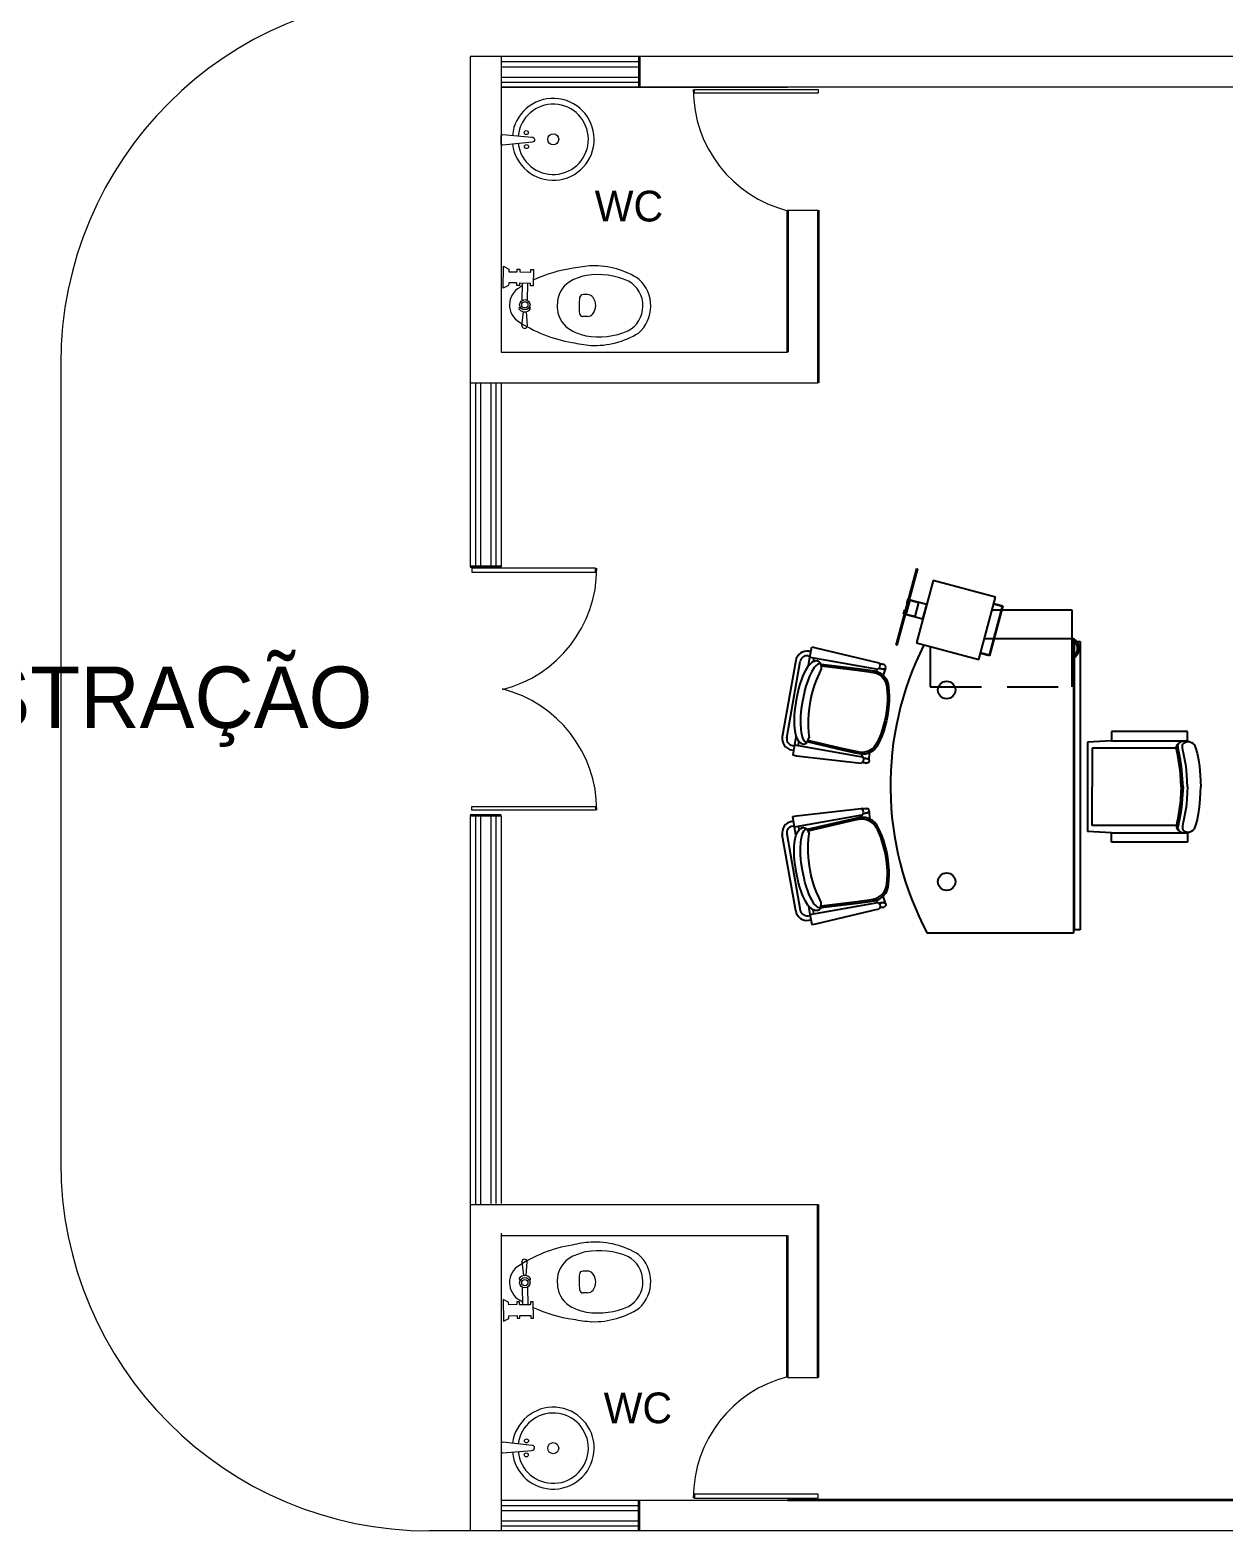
# Model space of a CAD drawing. Header units: inches. Extents: x 13 to 261, y -112 to -47.
# Drawn here: x 107.1 to 112.93, y -92.78 to -85.45 of the extents above; entities that cross this region are included whole.
import ezdxf

# ---------------------------------------------------------------- set-up
doc = ezdxf.new("R2010")
doc.units = ezdxf.units.IN
doc.header["$MEASUREMENT"] = 0
doc.linetypes.add('HIDDEN', pattern=[0.375, 0.25, -0.125])
for name, color, linetype, lineweight in [('BANQUETA', 2, 'Continuous', 18), ('ESCALERAS', 182, 'Continuous', 18), ('MUE', 41, 'Continuous', 13), ('MUROS', 5, 'Continuous', 35), ('puerta', 23, 'Continuous', 9), ('TEXTOS', 124, 'Continuous', 30), ('VENTANAS', 4, 'Continuous', 13)]:
    doc.layers.add(name, color=color, linetype=linetype, lineweight=lineweight)

msp = doc.modelspace()

# ---------------------------------------------------------------- linework, layer by layer
at = {"linetype": 'Continuous'}
for p, q in [((111.331, -88.4509), (111.4312, -88.0771)), ((111.4338, -88.0778), (111.3336, -88.4516)), ((111.4312, -88.0771), (111.4338, -88.0778)), ((111.5114, -88.1359), (111.4299, -88.4402)), ((111.8156, -88.2174), (111.5114, -88.1359)), ((111.393, -88.23), (111.3744, -88.2995)), ((111.3796, -88.3009), (111.3982, -88.2313)), ((111.3866, -88.2259), (111.3808, -88.2476)), ((111.3808, -88.2476), (111.3852, -88.2488)), ((111.3852, -88.2488), (111.391, -88.2271)), ((111.391, -88.2271), (111.3866, -88.2259)), ((111.4799, -88.2532), (111.393, -88.23)), ((111.3982, -88.2313), (111.4397, -88.2425)), ((111.4397, -88.2425), (111.421, -88.312)), ((111.7341, -88.5217), (111.8156, -88.2174)), ((111.8069, -88.25), (111.8482, -88.2611)), ((111.8075, -88.2478), (111.851, -88.2595)), ((111.3668, -88.2998), (111.3726, -88.2781)), ((111.3712, -88.301), (111.3668, -88.2998)), ((111.377, -88.2793), (111.3712, -88.301)), ((111.3726, -88.2781), (111.377, -88.2793)), ((111.3744, -88.2995), (111.4613, -88.3228)), ((111.421, -88.312), (111.3796, -88.3009)), ((111.4613, -88.3228), (111.4799, -88.2532)), ((111.8482, -88.2611), (111.7841, -88.5001)), ((111.851, -88.2595), (111.7857, -88.5029)), ((112.1897, -88.2806), (111.7987, -88.2806)), ((112.1897, -88.4179), (112.1897, -88.2806)), ((110.9095, -88.5095), (110.9185, -88.4601)), ((110.9185, -88.4601), (110.9375, -88.4635)), ((110.9375, -88.4635), (111.2456, -88.5368)), ((111.3336, -88.4516), (111.331, -88.4509)), ((111.4299, -88.4402), (111.7341, -88.5217)), ((111.7619, -88.4179), (112.1969, -88.4179)), ((112.1969, -88.4179), (112.1969, -89.8579)), ((112.2014, -89.8421), (112.2014, -88.4336)), ((112.2014, -88.4336), (112.2284, -88.4336)), ((112.2284, -88.4336), (112.2284, -89.8421)), ((110.8397, -88.5268), (110.774, -88.8991)), ((110.7962, -88.903), (110.8618, -88.5307)), ((110.9009, -88.5033), (110.9103, -88.505)), ((110.9021, -88.5503), (110.9095, -88.5095)), ((110.9048, -88.4812), (110.9143, -88.4829)), ((110.919, -88.5366), (110.9073, -88.5465)), ((110.9095, -88.5095), (111.2401, -88.5679)), ((110.9255, -88.5327), (110.919, -88.5366)), ((110.9283, -88.5129), (110.9248, -88.5315)), ((110.9356, -88.5289), (110.9255, -88.5327)), ((110.9446, -88.5284), (110.9356, -88.5289)), ((110.9479, -88.5441), (110.9374, -88.5525)), ((110.949, -88.5293), (110.9446, -88.5284)), ((110.9536, -88.5419), (110.9479, -88.5441)), ((110.9551, -88.5326), (110.949, -88.5293)), ((110.9596, -88.5416), (110.9536, -88.5419)), ((110.9604, -88.5384), (110.9551, -88.5326)), ((110.9628, -88.5424), (110.9596, -88.5416)), ((110.9628, -88.5424), (110.9604, -88.5384)), ((110.9628, -88.5424), (110.9648, -88.5675)), ((110.9629, -88.5439), (111.144, -88.5653)), ((111.1111, -88.5451), (111.148, -88.5516)), ((111.25, -88.5409), (111.2456, -88.5368)), ((111.2517, -88.549), (111.25, -88.5409)), ((111.2542, -88.5428), (111.2502, -88.5421)), ((111.2542, -88.5428), (111.2714, -88.5458)), ((111.2714, -88.5458), (111.2542, -88.5428)), ((111.7857, -88.5029), (111.7423, -88.4913)), ((111.7841, -88.5001), (111.7429, -88.4891)), ((110.8697, -88.6143), (110.8589, -88.6463)), ((110.8754, -88.5998), (110.8697, -88.6143)), ((110.8872, -88.5747), (110.8754, -88.5998)), ((110.8998, -88.5549), (110.8872, -88.5747)), ((110.9073, -88.5465), (110.8998, -88.5549)), ((110.9063, -88.6052), (110.9006, -88.6197)), ((110.9181, -88.5802), (110.9063, -88.6052)), ((110.9305, -88.5605), (110.9181, -88.5802)), ((110.9374, -88.5525), (110.9305, -88.5605)), ((110.9414, -88.6188), (110.9306, -88.6482)), ((110.9539, -88.5901), (110.9414, -88.6188)), ((110.9648, -88.5675), (110.9539, -88.5901)), ((110.9636, -88.5524), (111.1406, -88.5733)), ((111.1406, -88.5733), (111.1978, -88.5809)), ((111.144, -88.5653), (111.2026, -88.5732)), ((111.1978, -88.5809), (111.2178, -88.5842)), ((111.2026, -88.5732), (111.2232, -88.5766)), ((111.2178, -88.5842), (111.2342, -88.5886)), ((111.2232, -88.5766), (111.2402, -88.5812)), ((111.2303, -88.5781), (111.2412, -88.5674)), ((111.2342, -88.5886), (111.2441, -88.5934)), ((111.2401, -88.5679), (111.2456, -88.5655)), ((111.2402, -88.5812), (111.2506, -88.5861)), ((111.2441, -88.5934), (111.2597, -88.605)), ((111.2456, -88.5655), (111.25, -88.5583)), ((111.2464, -88.5643), (111.2503, -88.565)), ((111.25, -88.5583), (111.2517, -88.549)), ((111.2675, -88.5679), (111.2503, -88.565)), ((111.2503, -88.565), (111.2675, -88.5679)), ((111.2506, -88.5861), (111.2668, -88.5981)), ((111.257, -88.5661), (111.256, -88.566)), ((111.2597, -88.605), (111.2717, -88.6194)), ((111.2668, -88.5981), (111.2792, -88.6132)), ((111.278, -88.5642), (111.2669, -88.5982)), ((111.2675, -88.5679), (111.278, -88.5641)), ((111.2675, -88.5679), (111.278, -88.5641)), ((111.28, -88.553), (111.2714, -88.5458)), ((111.28, -88.553), (111.2714, -88.5458)), ((111.278, -88.5642), (111.28, -88.553)), ((111.278, -88.5641), (111.28, -88.553)), ((111.2792, -88.6132), (111.2841, -88.6216)), ((110.854, -88.6637), (110.842, -88.7191)), ((110.8589, -88.6463), (110.854, -88.6637)), ((110.8805, -88.6872), (110.8729, -88.7245)), ((110.8849, -88.6691), (110.8805, -88.6872)), ((110.8898, -88.6518), (110.8849, -88.6691)), ((110.9006, -88.6197), (110.8898, -88.6518)), ((110.9221, -88.6755), (110.916, -88.6985)), ((110.9306, -88.6482), (110.9221, -88.6755)), ((111.2717, -88.6194), (111.2763, -88.6275)), ((111.2763, -88.6275), (111.2829, -88.6471)), ((111.2829, -88.6471), (111.285, -88.6613)), ((111.2841, -88.6216), (111.2909, -88.6421)), ((111.285, -88.6613), (111.2874, -88.7017)), ((111.2909, -88.6421), (111.2931, -88.6569)), ((111.2931, -88.6569), (111.2956, -88.6991)), ((110.842, -88.7191), (110.8343, -88.7753)), ((110.8672, -88.7622), (110.8653, -88.7807)), ((110.8729, -88.7245), (110.8672, -88.7622)), ((110.9053, -88.7591), (110.9024, -88.7874)), ((110.9087, -88.7358), (110.9053, -88.7591)), ((110.9103, -88.7265), (110.9087, -88.7358)), ((110.914, -88.7079), (110.9103, -88.7265)), ((110.9149, -88.7032), (110.914, -88.7079)), ((110.916, -88.6985), (110.9149, -88.7032)), ((111.2873, -88.7251), (111.2837, -88.7724)), ((111.2874, -88.7017), (111.2873, -88.7251)), ((111.2955, -88.7235), (111.2917, -88.7727)), ((111.2956, -88.6991), (111.2955, -88.7235)), ((110.833, -88.7933), (110.8321, -88.8271)), ((110.8321, -88.8271), (110.8326, -88.8426)), ((110.8343, -88.7753), (110.833, -88.7933)), ((110.8639, -88.7987), (110.8631, -88.8325)), ((110.8631, -88.8325), (110.8645, -88.8625)), ((110.8653, -88.7807), (110.8639, -88.7987)), ((110.9024, -88.7874), (110.901, -88.8161)), ((110.901, -88.8161), (110.9011, -88.8474)), ((111.2754, -88.819), (111.2627, -88.8645)), ((111.2832, -88.8213), (111.2698, -88.8689)), ((111.2801, -88.7958), (111.2754, -88.819)), ((111.2837, -88.7724), (111.2801, -88.7958)), ((111.2881, -88.7971), (111.2832, -88.8213)), ((111.2917, -88.7727), (111.2881, -88.7971)), ((110.8326, -88.8426), (110.8351, -88.8702)), ((110.8409, -88.8972), (110.8339, -88.938)), ((110.8351, -88.8702), (110.8402, -88.8932)), ((110.8402, -88.8932), (110.8443, -88.9036)), ((110.8443, -88.9036), (110.852, -88.917)), ((110.8645, -88.8625), (110.866, -88.8757)), ((110.866, -88.8757), (110.871, -88.8984)), ((110.871, -88.8984), (110.8747, -88.9083)), ((110.8747, -88.9083), (110.8817, -88.9197)), ((110.8952, -88.9254), (110.9057, -88.9024)), ((110.9011, -88.8474), (110.903, -88.8786)), ((110.903, -88.8786), (110.9054, -88.9036)), ((111.2548, -88.8866), (111.2387, -88.9237)), ((111.2616, -88.8919), (111.2448, -88.9306)), ((111.2627, -88.8645), (111.2548, -88.8866)), ((111.2698, -88.8689), (111.2616, -88.8919)), ((112.3817, -88.8732), (112.3817, -88.9182)), ((112.7537, -88.8732), (112.3817, -88.8732)), ((112.7537, -88.9182), (112.7537, -88.8732)), ((110.8198, -88.963), (110.8294, -88.9647)), ((110.8238, -88.9409), (110.8332, -88.9426)), ((110.8339, -88.938), (110.8255, -88.9875)), ((110.8339, -88.938), (111.1645, -88.9963)), ((110.852, -88.917), (110.8567, -88.9228)), ((110.8528, -88.9413), (110.8558, -88.9226)), ((110.8567, -88.9228), (110.8649, -88.9298)), ((110.8649, -88.9298), (110.8732, -88.9334)), ((110.8732, -88.9334), (110.8776, -88.934)), ((110.8776, -88.934), (110.8844, -88.933)), ((110.8817, -88.9197), (110.8863, -88.9237)), ((110.8844, -88.933), (110.8915, -88.9294)), ((110.8863, -88.9237), (110.8918, -88.9261)), ((110.8915, -88.9294), (110.895, -88.9264)), ((110.8918, -88.9261), (110.895, -88.9264)), ((111.0734, -88.9658), (110.8961, -88.924)), ((111.073, -88.9571), (110.8996, -88.9163)), ((111.0355, -88.9735), (111.0724, -88.9801)), ((111.1293, -88.9695), (111.073, -88.9571)), ((111.1312, -88.9784), (111.0734, -88.9658)), ((111.1492, -88.9733), (111.1293, -88.9695)), ((111.1516, -88.9823), (111.1312, -88.9784)), ((111.1662, -88.9748), (111.1492, -88.9733)), ((111.1691, -88.9838), (111.1516, -88.9823)), ((111.1589, -88.9833), (111.1654, -88.9971)), ((111.1772, -88.9737), (111.1662, -88.9748)), ((111.1806, -88.9827), (111.1691, -88.9838)), ((111.1957, -88.9681), (111.1772, -88.9737)), ((111.2, -88.9769), (111.1806, -88.9827)), ((111.2118, -88.9587), (111.1957, -88.9681)), ((111.1989, -89.0127), (111.2001, -88.9769)), ((111.2168, -88.967), (111.2, -88.9769)), ((111.219, -88.9526), (111.2118, -88.9587)), ((111.2242, -88.9607), (111.2168, -88.967)), ((111.2318, -88.9364), (111.219, -88.9526)), ((111.2376, -88.9438), (111.2242, -88.9607)), ((111.2387, -88.9237), (111.2318, -88.9364)), ((111.2448, -88.9306), (111.2376, -88.9438)), ((112.3817, -88.9182), (112.2647, -88.9249)), ((112.2647, -88.9249), (112.2647, -89.3614)), ((112.6967, -88.9542), (112.2878, -88.9542)), ((112.2878, -88.9542), (112.2878, -89.1432)), ((112.3817, -88.9182), (112.7537, -88.9182)), ((112.699, -88.951), (112.7, -88.9453)), ((112.6992, -88.959), (112.699, -88.951)), ((112.7007, -88.9694), (112.6992, -88.959)), ((112.7, -88.9453), (112.7044, -88.9365)), ((112.7035, -88.9823), (112.7007, -88.9694)), ((112.7097, -89.0116), (112.7035, -88.9823)), ((112.7044, -88.9365), (112.7108, -88.9276)), ((112.7066, -88.9424), (112.7076, -88.9365)), ((112.707, -88.9513), (112.7066, -88.9424)), ((112.7087, -88.9631), (112.707, -88.9513)), ((112.7076, -88.9365), (112.7095, -88.9323)), ((112.7117, -88.9779), (112.7087, -88.9631)), ((112.7095, -88.9323), (112.7121, -88.9287)), ((112.7185, -89.0106), (112.7117, -88.9779)), ((112.7121, -88.9287), (112.7153, -88.9257)), ((112.7153, -88.9257), (112.7191, -88.9231)), ((112.7191, -88.9231), (112.7277, -88.9198)), ((112.7277, -88.9198), (112.737, -88.9186)), ((112.7287, -88.9432), (112.7294, -88.9377)), ((112.7292, -88.9517), (112.7287, -88.9432)), ((112.731, -88.9634), (112.7292, -88.9517)), ((112.7294, -88.9377), (112.731, -88.9341)), ((112.731, -88.9341), (112.7332, -88.9309)), ((112.7341, -88.9781), (112.731, -88.9634)), ((112.7332, -88.9309), (112.736, -88.9282)), ((112.7408, -89.0108), (112.7341, -88.9781)), ((112.736, -88.9282), (112.7393, -88.926)), ((112.737, -88.9186), (112.7465, -88.9191)), ((112.7393, -88.926), (112.7436, -88.9243)), ((112.7436, -88.9243), (112.7493, -88.9231)), ((112.7465, -88.9191), (112.7557, -88.9204)), ((112.7493, -88.9231), (112.7648, -88.9222)), ((112.7557, -88.9204), (112.7646, -88.9228)), ((112.7646, -88.9228), (112.7732, -88.9264)), ((112.7732, -88.9264), (112.7807, -88.9314)), ((112.7807, -88.9314), (112.7868, -88.938)), ((112.7868, -88.938), (112.7895, -88.9434)), ((112.7895, -88.9434), (112.7926, -88.9518)), ((112.7926, -88.9518), (112.7995, -88.9781)), ((112.7995, -88.9781), (112.8062, -89.0108)), ((110.8255, -88.9875), (110.8445, -88.9909)), ((110.8445, -88.9909), (111.1591, -89.0273)), ((111.1646, -89.025), (111.1591, -89.0273)), ((111.1645, -88.9963), (111.169, -89.0004)), ((111.169, -89.0179), (111.1646, -89.025)), ((111.1692, -89.0246), (111.1653, -89.0239)), ((111.169, -89.0004), (111.1706, -89.0086)), ((111.1706, -89.0086), (111.169, -89.0179)), ((111.1692, -89.0018), (111.1732, -89.0025)), ((111.1692, -89.0246), (111.1864, -89.0277)), ((111.1864, -89.0277), (111.1692, -89.0246)), ((111.1903, -89.0056), (111.1732, -89.0025)), ((111.1732, -89.0025), (111.1903, -89.0056)), ((111.1799, -89.0037), (111.1788, -89.0035)), ((111.197, -89.0239), (111.1864, -89.0277)), ((111.197, -89.0239), (111.1864, -89.0277)), ((111.1903, -89.0056), (111.1989, -89.0128)), ((111.1903, -89.0056), (111.1989, -89.0128)), ((111.1989, -89.0127), (111.197, -89.0239)), ((111.1989, -89.0128), (111.197, -89.0239)), ((112.7147, -89.0435), (112.7097, -89.0116)), ((112.7169, -89.0621), (112.7147, -89.0435)), ((112.7237, -89.0436), (112.7185, -89.0106)), ((112.7278, -89.0851), (112.7237, -89.0436)), ((112.746, -89.0438), (112.7408, -89.0108)), ((112.7482, -89.0624), (112.746, -89.0438)), ((112.8062, -89.0108), (112.8114, -89.0438)), ((112.8114, -89.0438), (112.8155, -89.0853)), ((112.7188, -89.085), (112.7169, -89.0621)), ((112.7222, -89.1433), (112.7188, -89.085)), ((112.7312, -89.1434), (112.7278, -89.0851)), ((112.7502, -89.0853), (112.7482, -89.0624)), ((112.7535, -89.1436), (112.7502, -89.0853)), ((112.8155, -89.0853), (112.8189, -89.1436)), ((112.2878, -89.3322), (112.2878, -89.1432)), ((112.7188, -89.2014), (112.7169, -89.2243)), ((112.7222, -89.1431), (112.7188, -89.2014)), ((112.7278, -89.2013), (112.7237, -89.2428)), ((112.7312, -89.143), (112.7278, -89.2013)), ((112.7502, -89.2011), (112.7482, -89.224)), ((112.7535, -89.1428), (112.7502, -89.2011)), ((112.8114, -89.2426), (112.8155, -89.2011)), ((112.8155, -89.2011), (112.8189, -89.1428)), ((110.8445, -89.2849), (111.1591, -89.2485)), ((111.1589, -89.2924), (111.1654, -89.2787)), ((111.1646, -89.2507), (111.1591, -89.2485)), ((111.1645, -89.2795), (111.169, -89.2754)), ((111.169, -89.2579), (111.1646, -89.2507)), ((111.1692, -89.2512), (111.1653, -89.2519)), ((111.1706, -89.2672), (111.169, -89.2579)), ((111.169, -89.2754), (111.1706, -89.2672)), ((111.1692, -89.2512), (111.1864, -89.2481)), ((111.1864, -89.2481), (111.1692, -89.2512)), ((111.1692, -89.274), (111.1732, -89.2733)), ((111.1903, -89.2702), (111.1732, -89.2733)), ((111.1732, -89.2733), (111.1903, -89.2702)), ((111.1799, -89.2721), (111.1788, -89.2723)), ((111.197, -89.2519), (111.1864, -89.2481)), ((111.197, -89.2519), (111.1864, -89.2481)), ((111.1903, -89.2702), (111.1989, -89.263)), ((111.1903, -89.2702), (111.1989, -89.263)), ((111.1989, -89.2631), (111.197, -89.2519)), ((111.1989, -89.263), (111.197, -89.2519)), ((111.1989, -89.2631), (111.2001, -89.2989)), ((112.7097, -89.2748), (112.7035, -89.3041)), ((112.7147, -89.2429), (112.7097, -89.2748)), ((112.7185, -89.2758), (112.7117, -89.3085)), ((112.7169, -89.2243), (112.7147, -89.2429)), ((112.7237, -89.2428), (112.7185, -89.2758)), ((112.7408, -89.2755), (112.7341, -89.3083)), ((112.746, -89.2426), (112.7408, -89.2755)), ((112.7482, -89.224), (112.746, -89.2426)), ((112.7995, -89.3083), (112.8062, -89.2755)), ((112.8062, -89.2755), (112.8114, -89.2426)), ((110.8198, -89.3127), (110.8294, -89.311)), ((110.8238, -89.3349), (110.8332, -89.3332)), ((110.8255, -89.2882), (110.8445, -89.2849)), ((110.8339, -89.3378), (110.8255, -89.2882)), ((110.8339, -89.3378), (111.1645, -89.2795)), ((110.8409, -89.3786), (110.8339, -89.3378)), ((110.8528, -89.3345), (110.8558, -89.3532)), ((110.8567, -89.353), (110.8649, -89.346)), ((110.8649, -89.346), (110.8732, -89.3423)), ((110.8732, -89.3423), (110.8776, -89.3417)), ((110.8776, -89.3417), (110.8844, -89.3427)), ((110.8817, -89.3561), (110.8863, -89.352)), ((110.8844, -89.3427), (110.8915, -89.3464)), ((110.8863, -89.352), (110.8918, -89.3497)), ((110.8915, -89.3464), (110.895, -89.3493)), ((110.8918, -89.3497), (110.895, -89.3493)), ((110.8952, -89.3504), (110.9057, -89.3733)), ((111.0734, -89.31), (110.8961, -89.3517)), ((111.073, -89.3186), (110.8996, -89.3595)), ((111.0355, -89.3022), (111.0724, -89.2957)), ((111.1293, -89.3062), (111.073, -89.3186)), ((111.1312, -89.2973), (111.0734, -89.31)), ((111.1492, -89.3025), (111.1293, -89.3062)), ((111.1516, -89.2935), (111.1312, -89.2973)), ((111.1662, -89.301), (111.1492, -89.3025)), ((111.1691, -89.292), (111.1516, -89.2935)), ((111.1772, -89.3021), (111.1662, -89.301)), ((111.1806, -89.2931), (111.1691, -89.292)), ((111.1957, -89.3076), (111.1772, -89.3021)), ((111.2, -89.2989), (111.1806, -89.2931)), ((111.2118, -89.3171), (111.1957, -89.3076)), ((111.2168, -89.3087), (111.2, -89.2989)), ((111.219, -89.3232), (111.2118, -89.3171)), ((111.2242, -89.315), (111.2168, -89.3087)), ((111.2318, -89.3394), (111.219, -89.3232)), ((111.2376, -89.332), (111.2242, -89.315)), ((111.2387, -89.352), (111.2318, -89.3394)), ((111.2448, -89.3451), (111.2376, -89.332)), ((111.2548, -89.3892), (111.2387, -89.352)), ((111.2616, -89.3839), (111.2448, -89.3451)), ((112.6967, -89.3322), (112.2878, -89.3322)), ((112.6992, -89.3274), (112.699, -89.3354)), ((112.699, -89.3354), (112.7, -89.3411)), ((112.7007, -89.317), (112.6992, -89.3274)), ((112.7, -89.3411), (112.7044, -89.3499)), ((112.7035, -89.3041), (112.7007, -89.317)), ((112.7044, -89.3499), (112.7108, -89.3587)), ((112.707, -89.3351), (112.7066, -89.344)), ((112.7066, -89.344), (112.7076, -89.3499)), ((112.7087, -89.3233), (112.707, -89.3351)), ((112.7076, -89.3499), (112.7095, -89.354)), ((112.7117, -89.3085), (112.7087, -89.3233)), ((112.7292, -89.3346), (112.7287, -89.3432)), ((112.7287, -89.3432), (112.7294, -89.3487)), ((112.731, -89.323), (112.7292, -89.3346)), ((112.7294, -89.3487), (112.731, -89.3523)), ((112.7341, -89.3083), (112.731, -89.323)), ((112.7807, -89.355), (112.7868, -89.3483)), ((112.7868, -89.3483), (112.7895, -89.343)), ((112.7895, -89.343), (112.7926, -89.3346)), ((112.7926, -89.3346), (112.7995, -89.3083)), ((110.8397, -89.7489), (110.774, -89.3767)), ((110.7962, -89.3727), (110.8618, -89.7451)), ((110.8326, -89.4331), (110.8351, -89.4055)), ((110.8351, -89.4055), (110.8402, -89.3826)), ((110.8402, -89.3826), (110.8443, -89.3721)), ((110.8443, -89.3721), (110.852, -89.3588)), ((110.852, -89.3588), (110.8567, -89.353)), ((110.8631, -89.4432), (110.8645, -89.4133)), ((110.8645, -89.4133), (110.866, -89.4001)), ((110.866, -89.4001), (110.871, -89.3774)), ((110.871, -89.3774), (110.8747, -89.3675)), ((110.8747, -89.3675), (110.8817, -89.3561)), ((110.9011, -89.4283), (110.903, -89.3972)), ((110.903, -89.3972), (110.9054, -89.3722)), ((111.2627, -89.4112), (111.2548, -89.3892)), ((111.2698, -89.4069), (111.2616, -89.3839)), ((111.2754, -89.4568), (111.2627, -89.4112)), ((111.2832, -89.4544), (111.2698, -89.4069)), ((112.3817, -89.3682), (112.2647, -89.3614)), ((112.3817, -89.4132), (112.3817, -89.3682)), ((112.3817, -89.3682), (112.7537, -89.3682)), ((112.7537, -89.4132), (112.3817, -89.4132)), ((112.7095, -89.354), (112.7121, -89.3577)), ((112.7121, -89.3577), (112.7153, -89.3607)), ((112.7153, -89.3607), (112.7191, -89.3632)), ((112.7191, -89.3632), (112.7277, -89.3666)), ((112.7277, -89.3666), (112.737, -89.3677)), ((112.731, -89.3523), (112.7332, -89.3555)), ((112.7332, -89.3555), (112.736, -89.3582)), ((112.736, -89.3582), (112.7393, -89.3604)), ((112.737, -89.3677), (112.7465, -89.3673)), ((112.7393, -89.3604), (112.7436, -89.3621)), ((112.7436, -89.3621), (112.7493, -89.3633)), ((112.7465, -89.3673), (112.7557, -89.3659)), ((112.7493, -89.3633), (112.7648, -89.3641)), ((112.7537, -89.3682), (112.7537, -89.4132)), ((112.7557, -89.3659), (112.7646, -89.3636)), ((112.7646, -89.3636), (112.7732, -89.36)), ((112.7732, -89.36), (112.7807, -89.355)), ((110.8321, -89.4487), (110.8326, -89.4331)), ((110.833, -89.4825), (110.8321, -89.4487)), ((110.8343, -89.5005), (110.833, -89.4825)), ((110.8639, -89.477), (110.8631, -89.4432)), ((110.8653, -89.495), (110.8639, -89.477)), ((110.8672, -89.5135), (110.8653, -89.495)), ((110.901, -89.4597), (110.9011, -89.4283)), ((110.9024, -89.4883), (110.901, -89.4597)), ((110.9053, -89.5167), (110.9024, -89.4883)), ((111.2801, -89.48), (111.2754, -89.4568)), ((111.2837, -89.5034), (111.2801, -89.48)), ((111.2881, -89.4786), (111.2832, -89.4544)), ((111.2917, -89.503), (111.2881, -89.4786)), ((110.842, -89.5567), (110.8343, -89.5005)), ((110.854, -89.6121), (110.842, -89.5567)), ((110.8729, -89.5512), (110.8672, -89.5135)), ((110.8805, -89.5886), (110.8729, -89.5512)), ((110.9087, -89.54), (110.9053, -89.5167)), ((110.9103, -89.5493), (110.9087, -89.54)), ((110.914, -89.5679), (110.9103, -89.5493)), ((110.9149, -89.5726), (110.914, -89.5679)), ((111.2873, -89.5506), (111.2837, -89.5034)), ((111.2874, -89.5741), (111.2873, -89.5506)), ((111.2955, -89.5523), (111.2917, -89.503)), ((111.2956, -89.5767), (111.2955, -89.5523)), ((110.8589, -89.6294), (110.854, -89.6121)), ((110.8697, -89.6615), (110.8589, -89.6294)), ((110.8849, -89.6066), (110.8805, -89.5886)), ((110.8898, -89.624), (110.8849, -89.6066)), ((110.9006, -89.6561), (110.8898, -89.624)), ((110.916, -89.5772), (110.9149, -89.5726)), ((110.9221, -89.6002), (110.916, -89.5772)), ((110.9306, -89.6276), (110.9221, -89.6002)), ((110.9414, -89.657), (110.9306, -89.6276)), ((111.2763, -89.6483), (111.2829, -89.6286)), ((111.2829, -89.6286), (111.285, -89.6144)), ((111.2841, -89.6541), (111.2909, -89.6336)), ((111.285, -89.6144), (111.2874, -89.5741)), ((111.2909, -89.6336), (111.2931, -89.6188)), ((111.2931, -89.6188), (111.2956, -89.5767)), ((110.8754, -89.676), (110.8697, -89.6615)), ((110.8872, -89.7011), (110.8754, -89.676)), ((110.8998, -89.7209), (110.8872, -89.7011)), ((110.9063, -89.6705), (110.9006, -89.6561)), ((110.9181, -89.6956), (110.9063, -89.6705)), ((110.9095, -89.7662), (111.2401, -89.7079)), ((110.9305, -89.7153), (110.9181, -89.6956)), ((110.9374, -89.7233), (110.9305, -89.7153)), ((110.9539, -89.6857), (110.9414, -89.657)), ((110.9648, -89.7083), (110.9539, -89.6857)), ((110.9628, -89.7334), (110.9648, -89.7083)), ((110.9629, -89.7319), (111.144, -89.7104)), ((110.9636, -89.7234), (111.1406, -89.7025)), ((111.1406, -89.7025), (111.1978, -89.6948)), ((111.144, -89.7104), (111.2026, -89.7026)), ((111.1978, -89.6948), (111.2178, -89.6915)), ((111.2026, -89.7026), (111.2232, -89.6992)), ((111.2178, -89.6915), (111.2342, -89.6871)), ((111.2232, -89.6992), (111.2402, -89.6946)), ((111.2303, -89.6977), (111.2412, -89.7084)), ((111.2342, -89.6871), (111.2441, -89.6823)), ((111.2401, -89.7079), (111.2456, -89.7102)), ((111.2402, -89.6946), (111.2506, -89.6896)), ((111.2441, -89.6823), (111.2597, -89.6708)), ((111.2456, -89.7102), (111.25, -89.7174)), ((111.2464, -89.7115), (111.2503, -89.7108)), ((111.25, -89.7174), (111.2517, -89.7267)), ((111.2675, -89.7078), (111.2503, -89.7108)), ((111.2503, -89.7108), (111.2675, -89.7078)), ((111.2506, -89.6896), (111.2668, -89.6776)), ((111.257, -89.7096), (111.256, -89.7098)), ((111.2597, -89.6708), (111.2717, -89.6564)), ((111.2668, -89.6776), (111.2792, -89.6626)), ((111.278, -89.7116), (111.2669, -89.6775)), ((111.2675, -89.7078), (111.278, -89.7117)), ((111.2675, -89.7078), (111.278, -89.7117)), ((111.2717, -89.6564), (111.2763, -89.6483)), ((111.278, -89.7116), (111.28, -89.7228)), ((111.278, -89.7117), (111.28, -89.7228)), ((111.2792, -89.6626), (111.2841, -89.6541)), ((110.9073, -89.7293), (110.8998, -89.7209)), ((110.9009, -89.7724), (110.9103, -89.7708)), ((110.9021, -89.7255), (110.9095, -89.7662)), ((110.919, -89.7392), (110.9073, -89.7293)), ((110.9095, -89.7662), (110.9185, -89.8157)), ((110.9255, -89.7431), (110.919, -89.7392)), ((110.9283, -89.7629), (110.9248, -89.7443)), ((110.9356, -89.7468), (110.9255, -89.7431)), ((110.9446, -89.7474), (110.9356, -89.7468)), ((110.9479, -89.7316), (110.9374, -89.7233)), ((110.9375, -89.8123), (111.2456, -89.739)), ((110.949, -89.7464), (110.9446, -89.7474)), ((110.9536, -89.7339), (110.9479, -89.7316)), ((110.9551, -89.7432), (110.949, -89.7464)), ((110.9596, -89.7341), (110.9536, -89.7339)), ((110.9604, -89.7374), (110.9551, -89.7432)), ((110.9628, -89.7334), (110.9596, -89.7341)), ((110.9628, -89.7334), (110.9604, -89.7374)), ((111.1111, -89.7307), (111.148, -89.7242)), ((111.25, -89.7349), (111.2456, -89.739)), ((111.2517, -89.7267), (111.25, -89.7349)), ((111.2542, -89.7329), (111.2502, -89.7336)), ((111.2542, -89.7329), (111.2714, -89.73)), ((111.2714, -89.73), (111.2542, -89.7329)), ((111.28, -89.7228), (111.2714, -89.73)), ((111.28, -89.7228), (111.2714, -89.73)), ((110.9048, -89.7946), (110.9143, -89.7929)), ((110.9185, -89.8157), (110.9375, -89.8123)), ((112.1969, -89.8579), (111.4823, -89.8579)), ((112.2284, -89.8421), (112.2014, -89.8421))]:
    msp.add_line(p, q, dxfattribs=at)
at = {"linetype": 'HIDDEN'}
for p, q in [((111.4967, -88.4581), (111.4967, -88.6541)), ((112.1897, -88.6541), (112.1897, -88.4179)), ((111.4967, -88.6541), (112.1897, -88.6541))]:
    msp.add_line(p, q, dxfattribs=at)
at = {"linetype": 'Continuous'}
for centre in [(111.5768, -88.6699), (111.5768, -89.6059)]:
    msp.add_circle(centre, 0.0428, dxfattribs=at)
for centre, radius, start, end in [((112.8323, -89.1379), 1.53, 153.27329, 208.07249), ((110.895, -88.5366), 0.0562, 79.99987, 169.99987), ((110.895, -88.5366), 0.0338, 79.99987, 169.99987), ((110.8296, -88.9076), 0.0562, 169.99987, 259.99987), ((110.8296, -88.9076), 0.0338, 169.99987, 259.99987), ((110.8296, -89.3681), 0.0562, 100.00013, 190.00013), ((110.8296, -89.3681), 0.0338, 100.00013, 190.00013), ((110.895, -89.7392), 0.0562, 190.00013, 280.00013), ((110.895, -89.7392), 0.0338, 190.00013, 280.00013)]:
    msp.add_arc(centre, radius, start, end, dxfattribs=at)
at = {"linetype": 'HIDDEN'}
for radius, start, end in [(0.0506, 286.78329, 73.21671), (0.0416, 290.56073, 69.43927)]:
    msp.add_arc((112.1751, -88.4674), radius, start, end, dxfattribs=at)
at = {"layer": 'BANQUETA'}
for p, q in [((107.2507, -87.0766), (107.2507, -90.9766)), ((116.2007, -92.7766), (109.0507, -92.7766))]:
    msp.add_line(p, q, dxfattribs=at)
for centre, start, end in [((109.0507, -87.0766), 90, 180), ((109.0507, -90.9766), 180, 270)]:
    msp.add_arc(centre, 1.8, start, end, dxfattribs=at)
at = {"layer": 'ESCALERAS'}
for p, q in [((116.0507, -85.5766), (109.2507, -85.5766)), ((109.2507, -85.5766), (109.2507, -88.069)), ((109.4007, -85.5766), (109.4007, -87.0201)), ((113.0507, -85.7266), (109.4007, -85.7266)), ((109.4007, -85.7266), (110.7998, -85.7266)), ((110.7998, -86.3266), (110.9498, -86.3266)), ((109.4007, -87.0201), (110.7998, -87.0201)), ((109.2507, -87.1701), (110.9498, -87.1701)), ((109.4007, -87.1701), (109.4007, -88.069)), ((110.7998, -87.1701), (110.9498, -87.1701)), ((109.2507, -89.2824), (109.2507, -92.7766)), ((109.4007, -89.2824), (109.4007, -91.1775)), ((109.2507, -91.1835), (110.9498, -91.1835)), ((110.7998, -91.1835), (110.9498, -91.1835)), ((109.4007, -91.3234), (109.4007, -92.7766)), ((109.4007, -91.3335), (110.7998, -91.3335)), ((110.7998, -92.0271), (110.9498, -92.0271)), ((109.4007, -92.6271), (110.7998, -92.6271))]:
    msp.add_line(p, q, dxfattribs=at)
at = {"layer": 'MUE'}
for p, q in [((109.4112, -86.7077), (109.4125, -86.601)), ((109.4125, -86.601), (109.439, -86.6146)), ((109.439, -86.6146), (109.4389, -86.628)), ((109.4389, -86.628), (109.4789, -86.6285)), ((109.4789, -86.6285), (109.4791, -86.6151)), ((109.4791, -86.6151), (109.4924, -86.6153)), ((109.4924, -86.6153), (109.4922, -86.6286)), ((109.4922, -86.6286), (109.5456, -86.6293)), ((109.5456, -86.6293), (109.5458, -86.6159)), ((109.5458, -86.6159), (109.5591, -86.6161)), ((109.5591, -86.6161), (109.5581, -86.6961)), ((109.4381, -86.6947), (109.4112, -86.7077)), ((109.4382, -86.6814), (109.4381, -86.6947)), ((109.4783, -86.6818), (109.4382, -86.6814)), ((109.4781, -86.6952), (109.4783, -86.6818)), ((109.4914, -86.6953), (109.4781, -86.6952)), ((109.4916, -86.682), (109.4914, -86.6953)), ((109.4916, -86.682), (109.545, -86.6826)), ((109.5039, -86.7674), (109.5049, -86.6822)), ((109.5306, -86.7677), (109.5316, -86.6825)), ((109.5448, -86.696), (109.545, -86.6826)), ((109.5581, -86.6961), (109.5448, -86.696)), ((109.4901, -86.8104), (109.4902, -86.8002)), ((109.5024, -86.8906), (109.5099, -86.824)), ((109.5233, -86.8241), (109.5291, -86.8909)), ((109.5434, -86.811), (109.5435, -86.8008)), ((109.5024, -91.463), (109.5099, -91.5297)), ((109.5233, -91.5295), (109.5291, -91.4627)), ((109.4901, -91.5432), (109.4902, -91.5534)), ((109.5434, -91.5426), (109.5435, -91.5528)), ((109.5039, -91.5863), (109.5049, -91.6715)), ((109.5306, -91.5859), (109.5316, -91.6712)), ((109.4112, -91.6459), (109.4125, -91.7527)), ((109.4381, -91.6589), (109.4112, -91.6459)), ((109.4382, -91.6723), (109.4381, -91.6589)), ((109.4783, -91.6718), (109.4382, -91.6723)), ((109.4914, -91.6583), (109.4781, -91.6585)), ((109.4781, -91.6585), (109.4783, -91.6718)), ((109.4916, -91.6716), (109.4914, -91.6583)), ((109.4916, -91.6716), (109.545, -91.671)), ((109.5581, -91.6575), (109.5448, -91.6577)), ((109.5448, -91.6577), (109.545, -91.671)), ((109.5591, -91.7375), (109.5581, -91.6575)), ((109.4125, -91.7527), (109.439, -91.739)), ((109.4389, -91.7256), (109.4789, -91.7252)), ((109.439, -91.739), (109.4389, -91.7256)), ((109.4789, -91.7252), (109.4791, -91.7385)), ((109.4791, -91.7385), (109.4924, -91.7384)), ((109.4922, -91.725), (109.5456, -91.7244)), ((109.4924, -91.7384), (109.4922, -91.725)), ((109.5456, -91.7244), (109.5458, -91.7377)), ((109.5458, -91.7377), (109.5591, -91.7375))]:
    msp.add_line(p, q, dxfattribs=at)
at = {"layer": 'MUE', "linetype": 'ByBlock'}
for p, q in [((109.8237, -86.7395), (109.8014, -86.7392)), ((109.8224, -86.846), (109.8001, -86.8457)), ((109.8224, -91.5076), (109.8001, -91.5079)), ((109.8237, -91.6142), (109.8014, -91.6145))]:
    msp.add_line(p, q, dxfattribs=at)
at = {"layer": 'MUE'}
for points in [[(109.5521, -85.9947), (109.4095, -86.0098, -0.436434), (109.4014, -86.0024), (109.4009, -85.9656, -0.436434), (109.4089, -85.958), (109.5518, -85.9697, -1)], [(109.5521, -92.359), (109.4095, -92.3439, 0.436434), (109.4014, -92.3513), (109.4009, -92.3881, 0.436434), (109.4089, -92.3957), (109.5518, -92.384, 1)]]:
    msp.add_lwpolyline(points, format="xyb", close=True, dxfattribs=at)
for centre, radius in [((109.5243, -85.9483), 0.00976), ((109.6556, -85.9809), 0.027), ((109.5252, -86.0167), 0.00976), ((109.517, -86.7891), 0.0253), ((109.517, -86.7891), 0.0153), ((109.517, -91.5646), 0.0253), ((109.517, -91.5646), 0.0153), ((109.5252, -92.3369), 0.00976), ((109.6556, -92.3727), 0.027), ((109.5243, -92.4054), 0.00976)]:
    msp.add_circle(centre, radius, dxfattribs=at)
for centre, radius, start, end in [((109.6556, -85.9809), 0.2, 186.83815, 174.53724), ((109.6556, -85.9809), 0.1717, 186.96812, 174.40727), ((109.539, -86.7893), 0.097, 118.29506, 240.32955), ((109.517, -86.7907), 0.0334, 216.18221, 322.44241), ((109.5158, -86.8908), 0.0133, 179.31231, 359.31231), ((109.5158, -91.4629), 0.0133, 0.68769, 180.68769), ((109.539, -91.5643), 0.097, 119.67045, 241.70494), ((109.517, -91.5629), 0.0334, 37.55759, 143.81779), ((109.6556, -92.3727), 0.2, 185.46276, 173.16185), ((109.6556, -92.3727), 0.1717, 185.59273, 173.03188)]:
    msp.add_arc(centre, radius, start, end, dxfattribs=at)
at = {"layer": 'MUE', "linetype": 'ByBlock'}
for centre, radius, start, end in [((109.8434, -87.2739), 0.6691, 97.75963, 115.20568), ((109.887, -87.2633), 0.666, 93.69171, 101.60297), ((109.8539, -87.0041), 0.4055, 56.83118, 91.37801), ((109.8434, -87.2739), 0.6691, 120.4081, 122.6947), ((109.8043, -86.7847), 0.1283, 116.71499, 173.07039), ((109.8713, -86.918), 0.2775, 100.93182, 116.71499), ((109.8742, -87.0055), 0.3642, 65.76682, 98.75847), ((109.9544, -86.7943), 0.1394, 298.42845, 60.19616), ((109.9544, -86.7943), 0.1776, 311.74854, 46.87608), ((109.8752, -86.7934), 0.1998, 173.07039, 185.55422), ((110.115, -86.7962), 0.333, 172.66314, 185.96147), ((109.8012, -86.7558), 0.0167, 89.31231, 172.66314), ((109.8233, -86.7728), 0.0333, 36.18221, 89.31231), ((109.7964, -86.7924), 0.0666, 322.44241, 36.18221), ((109.8041, -86.8003), 0.1283, 185.55422, 241.90963), ((109.8003, -86.8291), 0.0167, 185.96147, 269.31231), ((109.8228, -86.8127), 0.0333, 269.31231, 322.44241), ((109.855, -86.3122), 0.6691, 235.92992, 260.86499), ((109.8743, -86.6687), 0.2775, 241.90963, 257.69279), ((109.8793, -86.5813), 0.3642, 259.86614, 292.85779), ((109.859, -86.5821), 0.4055, 267.2466, 301.79344), ((109.8983, -86.3238), 0.666, 257.02164, 264.9329), ((109.855, -92.0414), 0.6691, 99.13501, 124.07008), ((109.8983, -92.0298), 0.666, 95.0671, 102.97836), ((109.859, -91.7715), 0.4055, 58.20656, 92.7534), ((109.8041, -91.5534), 0.1283, 118.09037, 174.44578), ((109.8743, -91.685), 0.2775, 102.30721, 118.09037), ((109.8793, -91.7724), 0.3642, 67.14221, 100.13386), ((109.9544, -91.5593), 0.1394, 299.80384, 61.57155), ((109.9544, -91.5593), 0.1776, 313.12392, 48.25146), ((109.8752, -91.5603), 0.1998, 174.44578, 186.92961), ((110.115, -91.5574), 0.333, 174.03853, 187.33686), ((109.8003, -91.5245), 0.0166, 90.68769, 174.03853), ((109.8228, -91.5409), 0.0333, 37.55759, 90.68769), ((109.7964, -91.5612), 0.0666, 323.81779, 37.55759), ((109.8043, -91.5689), 0.1283, 186.92961, 243.28501), ((109.8012, -91.5978), 0.0166, 187.33686, 270.68769), ((109.8233, -91.5809), 0.0333, 270.68769, 323.81779), ((109.8434, -91.0798), 0.6691, 237.3053, 239.5919), ((109.8434, -91.0798), 0.6691, 244.79432, 262.24037), ((109.8713, -91.4357), 0.2775, 243.28501, 259.06818), ((109.8742, -91.3482), 0.3642, 261.24153, 294.23318), ((109.8539, -91.3495), 0.4055, 268.62199, 303.16882), ((109.887, -91.0903), 0.666, 258.39703, 266.30829)]:
    msp.add_arc(centre, radius, start, end, dxfattribs=at)
at = {"layer": 'MUROS'}
for p, q in [((110.0746, -85.5766), (110.0746, -85.7266)), ((110.7998, -86.3266), (110.7998, -87.0201)), ((110.9498, -86.3266), (110.9498, -87.1701)), ((109.4007, -88.069), (109.2507, -88.069)), ((109.4007, -89.2824), (109.2507, -89.2824)), ((110.9498, -92.0271), (110.9498, -91.1835)), ((110.7998, -92.0271), (110.7998, -91.3335)), ((110.0746, -92.7771), (110.0746, -92.6271)), ((113.0507, -92.6269), (110.7998, -92.6271))]:
    msp.add_line(p, q, dxfattribs=at)
at = {"layer": 'puerta'}
for p, q in [((110.3464, -85.7559), (110.3464, -85.7373)), ((110.3464, -85.7373), (110.9502, -85.7373)), ((110.9502, -85.7559), (110.3464, -85.7559)), ((110.9502, -85.7373), (110.9502, -85.7559)), ((109.2576, -88.0758), (109.2576, -88.0944)), ((109.8614, -88.0758), (109.2576, -88.0758)), ((109.2576, -88.0944), (109.8614, -88.0944)), ((109.8614, -88.0944), (109.8614, -88.0758)), ((109.2576, -89.2573), (109.2576, -89.2387)), ((109.2576, -89.2387), (109.8614, -89.2387)), ((109.8614, -89.2573), (109.2576, -89.2573)), ((109.8614, -89.2387), (109.8614, -89.2573)), ((110.9502, -92.5977), (110.3464, -92.5977)), ((110.3464, -92.5977), (110.3464, -92.6163)), ((110.3464, -92.6163), (110.9502, -92.6163)), ((110.9502, -92.6163), (110.9502, -92.5977))]:
    msp.add_line(p, q, dxfattribs=at)
for centre, start, end in [((110.9502, -85.7373), 180, 255.78378), ((109.2576, -88.0758), 284.21622, 360), ((109.2576, -89.2573), 0, 75.78378), ((110.9502, -92.6163), 104.21622, 180)]:
    msp.add_arc(centre, 0.6108, start, end, dxfattribs=at)
at = {"layer": 'VENTANAS'}
for p, q in [((109.4007, -85.6016), (110.0746, -85.6016)), ((109.4007, -85.6266), (110.0746, -85.6266)), ((109.4007, -85.6766), (110.0746, -85.6766)), ((109.4007, -85.7016), (110.0746, -85.7016)), ((109.2757, -87.1701), (109.2757, -88.069)), ((109.3007, -87.1701), (109.3007, -88.069)), ((109.3507, -87.1701), (109.3507, -88.069)), ((109.3757, -87.1701), (109.3757, -88.069)), ((109.2757, -89.2824), (109.2757, -91.1835)), ((109.3007, -89.2824), (109.3007, -91.1835)), ((109.3507, -89.2824), (109.3507, -91.1775)), ((109.3757, -89.2824), (109.3757, -91.1775)), ((109.4007, -92.6521), (110.0746, -92.6521)), ((109.4007, -92.6771), (110.0746, -92.6771)), ((109.4007, -92.7271), (110.0746, -92.7271)), ((109.4007, -92.7521), (110.0746, -92.7521))]:
    msp.add_line(p, q, dxfattribs=at)

# ---------------------------------------------------------------- texts
at = {"layer": 'TEXTOS', "color": 0}
for s, height, p in [('WC', 0.15, (109.8583, -86.382)), ('ADMINISTRAÇÃO', 0.3, (105.4296, -88.8558)), ('WC', 0.15, (109.902, -92.2509))]:
    msp.add_text(s, height=height, dxfattribs=at).set_placement(p)

doc.saveas('drawing.dxf')
